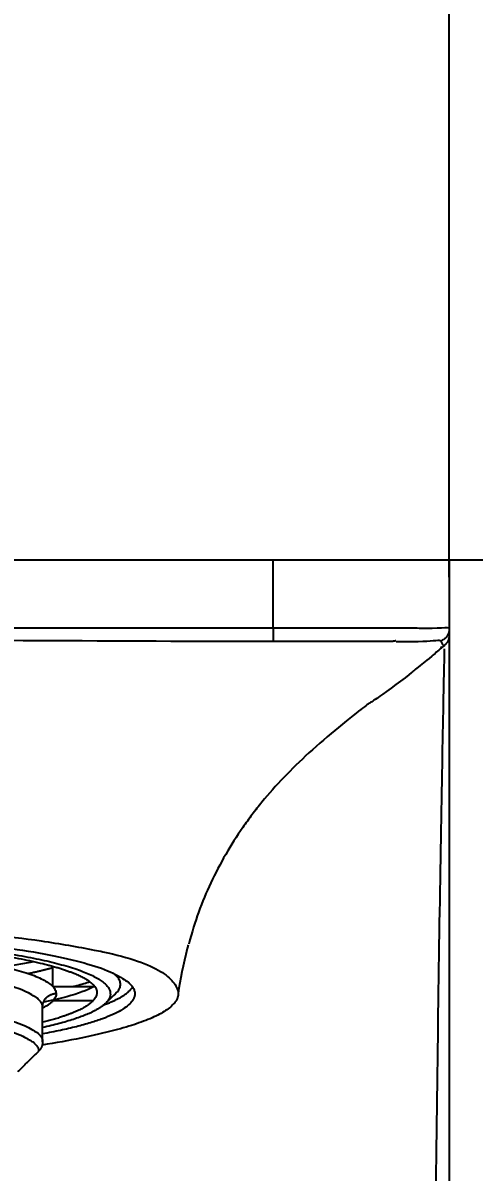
# Model space of a CAD drawing. Header units: millimetres. Extents: x 4812 to 5406, y -603 to -183.
# Drawn here: x 5131.86 to 5148.5, y -376.81 to -334.44 of the extents above; entities that cross this region are included whole.
import ezdxf

# ---------------------------------------------------------------- set-up
doc = ezdxf.new("R2010")
doc.units = ezdxf.units.MM
doc.header["$LTSCALE"] = 0.1
doc.layers.get('0').update_dxf_attribs({"lineweight": 13})
doc.layers.add('DIM', color=3, linetype='Continuous', lineweight=9)
doc.styles.get("Standard").update_dxf_attribs({"font": 'arial.ttf'})
doc.dimstyles.new('사본(2) ISO-25', dxfattribs={"dimtxt": 5, "dimasz": 5, "dimexe": 1.25, "dimexo": 0.625, "dimgap": 1.5, "dimtad": 1, "dimtih": 1, "dimtoh": 1, "dimdec": 1, "dimdsep": 46, "dimtxsty": 'Standard', "dimcen": 5, "dimclrd": 3, "dimclre": 3, "dimclrt": 4, "dimadec": 0, "dimazin": 0, "dimtfac": 1, "dimtdec": 1, "dimtmove": 0, "dimatfit": 3, "dimfxl": 1.25, "dimarcsym": 0})

# ---------------------------------------------------------------- blocks, each defined once
blk = doc.blocks.new('*D7')
at = {"layer": 'Defpoints', "color": 0, "transparency": 16777216}
for p in [(5123.587, -354.241), (5151.587, -496.741), (5181.587, -496.741)]:
    blk.add_point(p, dxfattribs=at)
at = {"layer": 'DIM', "color": 3, "lineweight": -2, "transparency": 16777216}
for p, q in [((5124.212, -354.241), (5182.837, -354.241)), ((5181.587, -359.241), (5181.587, -421.438)), ((5181.587, -491.741), (5181.587, -429.544)), ((5152.212, -496.741), (5182.837, -496.741))]:
    blk.add_line(p, q, dxfattribs=at)
at = {"layer": 'DIM', "color": 3, "transparency": 16777216}
for points in [[(5180.754, -359.241), (5182.42, -359.241), (5181.587, -354.241)], [(5180.754, -491.741), (5182.42, -491.741), (5181.587, -496.741)]]:
    blk.add_solid(points, dxfattribs=at)
at = {"layer": 'DIM', "color": 4, "transparency": 16777216, "insert": (5181.587, -425.491), "char_height": 5, "attachment_point": 5}
blk.add_mtext('142.5', dxfattribs=at)
blk = doc.blocks.new('*D15')
at = {"layer": 'Defpoints', "color": 0, "transparency": 16777216}
for p in [(5147.587, -324.241), (5099.587, -355.474), (5147.587, -355.503)]:
    blk.add_point(p, dxfattribs=at)
at = {"layer": 'DIM', "color": 3, "lineweight": -2, "transparency": 16777216}
for p, q in [((5099.587, -354.849), (5099.587, -322.991)), ((5147.587, -354.878), (5147.587, -322.991)), ((5104.587, -324.241), (5118.4, -324.241)), ((5142.587, -324.241), (5128.774, -324.241))]:
    blk.add_line(p, q, dxfattribs=at)
at = {"layer": 'DIM', "color": 3, "transparency": 16777216}
for points in [[(5104.587, -323.408), (5104.587, -325.074), (5099.587, -324.241)], [(5142.587, -323.408), (5142.587, -325.074), (5147.587, -324.241)]]:
    blk.add_solid(points, dxfattribs=at)
at = {"layer": 'DIM', "color": 4, "transparency": 16777216, "insert": (5123.587, -324.241), "char_height": 5, "attachment_point": 5}
blk.add_mtext('48', dxfattribs=at)

msp = doc.modelspace()

# ---------------------------------------------------------------- linework, layer by layer
at = {"lineweight": -3}
for p, q in [((5131.159, -369.24), (5132.27, -369.047)), ((5132.96, -369.968), (5132.96, -369.22)), ((5134.524, -369.984), (5132.975, -369.984)), ((5132.975, -370.488), (5134.426, -370.488))]:
    msp.add_line(p, q, dxfattribs=at)
for points, degree in [([(5106.087, -354.241), (5123.587, -354.241), (5141.087, -354.241)], 2), ([(5141.087, -356.741), (5141.087, -355.491), (5141.087, -354.241)], 2), ([(5147.587, -354.241), (5147.587, -355.503), (5147.587, -356.764)], 2), ([(5146.475, -356.75), (5147.197, -356.778), (5147.587, -356.68), (5147.587, -356.774)], 3), ([(5106.087, -356.741), (5123.587, -356.741), (5141.087, -356.741)], 2), ([(5145.878, -356.741), (5146.096, -356.741), (5146.296, -356.744), (5146.475, -356.75)], 3), ([(5147.587, -356.774), (5147.587, -356.874), (5147.587, -357.008), (5147.587, -357.008)], 3), ([(5123.587, -357.183), (5129.521, -357.184), (5135.354, -357.232), (5141.087, -357.24)], 3), ([(5141.087, -357.24), (5141.493, -357.241), (5141.898, -357.241), (5142.293, -357.241)], 3), ([(5142.293, -357.241), (5143.521, -357.241), (5144.666, -357.241), (5145.515, -357.24)], 3), ([(5145.633, -357.242), (5145.687, -357.243), (5145.741, -357.243), (5145.794, -357.243)], 3), ([(5145.794, -357.243), (5145.885, -357.247), (5145.974, -357.25), (5146.062, -357.251)], 3), ([(5146.062, -357.251), (5146.622, -357.25), (5146.987, -357.211), (5147.164, -357.204)], 3), ([(5147.164, -357.204), (5147.236, -357.201), (5147.274, -357.209), (5147.282, -357.233)], 3), ([(5147.409, -357.394), (5147.34, -357.44), (5147.291, -357.472), (5147.27, -357.486)], 3), ([(5147.282, -357.233), (5147.32, -357.337), (5147.36, -357.417), (5147.408, -357.392)], 3), ([(5147.314, -357.471), (5147.299, -357.483), (5147.29, -357.491), (5147.29, -357.491)], 3), ([(5123.586, -367.714), (5126.862, -367.714), (5130.066, -367.922), (5132.526, -368.286)], 3), ([(5132.526, -368.286), (5133.225, -368.389), (5133.88, -368.502), (5134.488, -368.622)], 3), ([(5137.924, -368.561), (5137.769, -369.159), (5137.662, -369.715), (5137.587, -370.216)], 3), ([(5137.957, -368.434), (5137.946, -368.477), (5137.935, -368.519), (5137.924, -368.561)], 3), ([(5134.488, -368.622), (5134.598, -368.643), (5134.705, -368.665), (5134.809, -368.687)], 3), ([(5134.809, -368.687), (5135.802, -368.9), (5136.507, -369.145), (5136.933, -369.409)], 3), ([(5136.933, -369.409), (5137.135, -369.533), (5137.285, -369.661), (5137.391, -369.789)], 3), ([(5137.391, -369.789), (5137.509, -369.931), (5137.579, -370.073), (5137.586, -370.216)], 3), ([(5135.313, -370.193), (5135.162, -370.34), (5135.034, -370.464), (5134.906, -370.588)], 3), ([(5135.986, -370.236), (5135.986, -370.236), (5135.986, -370.236)], 2), ([(5137.59, -370.237), (5137.587, -370.261), (5137.584, -370.284), (5137.581, -370.308)], 3), ([(5132.586, -372.002), (5132.586, -371.365), (5132.586, -370.728)], 2), ([(5135.247, -371.581), (5134.478, -371.782), (5133.577, -371.966), (5132.569, -372.128)], 3), ([(5131.671, -373.106), (5132.056, -372.728), (5132.44, -372.35)], 2)]:
    msp.add_open_spline(points, degree=degree, dxfattribs=at)
for points, weights in [([(5141.087, -354.241), (5147.587, -354.241), (5147.587, -354.241)], [1, 0.707106781187, 1]), ([(5141.087, -356.741), (5143.946, -356.741), (5145.878, -356.741)], [1, 0.91534854214, 1]), ([(5141.087, -356.741), (5141.087, -357.215), (5141.087, -357.24)], [1, 0.725615669333, 1]), ([(5147.587, -356.774), (5147.587, -357.104), (5147.282, -357.233)], [1, 0.833645865306, 1]), ([(5147.587, -357.008), (5147.587, -357.242), (5147.408, -357.392)], [1, 0.906363078251, 1]), ([(5145.623, -357.217), (5145.57, -357.24), (5145.515, -357.24)], [0.907263240442, 0.941971718899, 1]), ([(5123.586, -368.083), (5135.986, -368.083), (5135.986, -370.236)], [1, 0.707106781187, 1]), ([(5129.124, -368.576), (5132.368, -368.902), (5133.799, -369.503)], [1.06890033258, 0.979082317284, 1]), ([(5132.586, -370.719), (5132.533, -369.166), (5123.586, -369.166)], [1, 0.708754673938, 0.998786574753]), ([(5131.271, -369.266), (5134.158, -369.956), (5132.586, -370.764)], [1.13378942778, 0.952541469689, 1.01414785645]), ([(5132.049, -369.487), (5132.55, -369.382), (5132.96, -369.266)], [1.00689441071, 0.996156601364, 0.990538452559]), ([(5133.799, -369.503), (5134.328, -369.726), (5134.515, -369.971)], [1, 0.992214906122, 1]), ([(5135.986, -370.236), (5135.986, -371.094), (5132.586, -371.717)], [1, 0.858292677058, 0.853706762776]), ([(5134.515, -369.971), (5134.838, -370.462), (5133.745, -370.919)], [1.03314229874, 0.983942215531, 1]), ([(5134.838, -370.648), (5135.677, -370.334), (5135.905, -369.99)], [0.880502933492, 0.906420509196, 0.95726321008]), ([(5137.586, -370.216), (5137.621, -370.961), (5135.247, -371.581)], [1.00122119939, 0.95670957843, 1]), ([(5123.586, -370.439), (5132.533, -370.439), (5132.586, -371.992)], [0.998786574753, 0.708754673939, 1]), ([(5134.906, -370.588), (5134.394, -371.084), (5132.586, -371.479)], [1, 0.956480647325, 0.97319056208]), ([(5123.586, -370.812), (5132.388, -370.812), (5132.439, -372.341)], [1, 0.709185074532, 1]), ([(5133.745, -370.919), (5133.281, -371.113), (5132.586, -371.285)], [1, 0.99317642167, 0.99831324308]), ([(5132.586, -372.002), (5132.586, -372.206), (5132.44, -372.35)], [1, 0.923879532409, 1])]:
    msp.add_rational_spline(points, weights, degree=2, dxfattribs=at)
for points, knots in [([(5147.587, -357.008), (5147.587, -357.008), (5147.587, -357.736), (5147.587, -360.197), (5147.587, -361.886), (5147.587, -367.794), (5147.587, -372.66), (5147.587, -377.673)], [0, 0, 0, 0, 7.563588, 7.563588, 15.127177, 15.127177, 30.254354, 30.254354, 30.254354, 30.254354]), ([(5147.301, -357.483), (5147.176, -357.589), (5147.036, -357.707), (5146.94, -357.788), (5146.643, -358.035), (5146.627, -358.046), (5146.348, -358.272), (5146.298, -358.312), (5146.247, -358.354), (5146.195, -358.395), (5145.986, -358.562), (5145.25, -359.118), (5145.03, -359.267), (5144.861, -359.381), (5144.723, -359.47), (5144.682, -359.497), (5144.646, -359.521), (5144.6, -359.551), (5144.568, -359.573)], [17.404785, 17.404785, 17.404785, 17.404785, 17.965235, 17.965235, 17.965235, 18.91294, 18.91294, 18.91294, 19.114061, 19.114061, 19.114061, 20.597582, 20.597582, 20.597582, 21.239282, 21.239282, 21.239282, 21.896337, 21.896337, 21.896337, 21.896337]), ([(5147.405, -357.518), (5147.4, -357.776), (5147.386, -358.42), (5147.343, -360.565), (5147.312, -362.23), (5147.211, -368.028), (5147.143, -372.78), (5147.087, -377.673)], [1.796895, 1.796895, 1.796895, 1.796895, 7.38641, 7.38641, 14.772819, 14.772819, 29.545639, 29.545639, 29.545639, 29.545639]), ([(5144.567, -359.572), (5144.552, -359.584), (5144.488, -359.631), (5144.385, -359.71), (5144.236, -359.825), (5143.914, -360.075), (5143.503, -360.412), (5143.142, -360.708), (5142.747, -361.048), (5142.41, -361.356), (5142.087, -361.652), (5141.768, -361.963), (5141.485, -362.26), (5141.2, -362.558), (5140.927, -362.864), (5140.679, -363.167), (5140.553, -363.32), (5140.431, -363.474), (5140.314, -363.63), (5140.195, -363.786), (5140.081, -363.944), (5139.969, -364.104), (5139.748, -364.423), (5139.537, -364.755), (5139.339, -365.096), (5139.139, -365.442), (5138.954, -365.796), (5138.789, -366.146), (5138.617, -366.513), (5138.488, -366.818), (5138.333, -367.242), (5138.218, -367.556), (5138.093, -367.972), (5137.977, -368.409)], [23.792311, 23.792311, 23.792311, 23.792311, 24.994006, 24.994006, 24.994006, 26.582298, 26.582298, 26.582298, 28.047463, 28.047463, 28.047463, 29.417999, 29.417999, 29.417999, 30.781641, 30.781641, 30.781641, 31.46587, 31.46587, 31.46587, 32.150591, 32.150591, 32.150591, 33.519175, 33.519175, 33.519175, 34.894437, 34.894437, 34.894437, 36.291862, 36.291862, 36.291862, 37.573764, 37.573764, 37.573764, 37.573764]), ([(5134.339, -369.8), (5134.186, -369.849), (5133.976, -369.91), (5133.745, -369.968), (5133.695, -369.981)], [5.53706, 5.53706, 5.53706, 5.53706, 6.57181, 6.848649, 6.848649, 6.848649, 6.848649]), ([(5135.313, -370.193), (5135.356, -370.148), (5135.423, -370.058), (5135.466, -369.922), (5135.452, -369.787), (5135.382, -369.652), (5135.284, -369.55), (5135.214, -369.493), (5135.197, -369.48)], [12.345192, 12.345192, 12.345192, 12.345192, 13.168205, 13.991217, 14.81423, 15.637243, 16.460256, 16.699473, 16.699473, 16.699473, 16.699473]), ([(5134.462, -369.984), (5134.223, -370.109), (5133.787, -370.269), (5133.077, -370.451), (5132.774, -370.518), (5132.616, -370.55)], [-138.632838, -138.632838, -138.632838, -138.632838, -136.137533, -135.350611, -134.572819, -134.572819, -134.572819, -134.572819])]:
    msp.add_open_spline(points, degree=3, knots=knots, dxfattribs=at)
for points, weights, knots in [([(5123.586, -368.239), (5128.958, -368.239), (5132.406, -368.954), (5135.853, -369.67), (5134.906, -370.588)], [1, 0.906019842421, 1, 0.906019842421, 1], [0, 0, 0, 10.051276, 10.051276, 20.102552, 20.102552, 20.102552]), ([(5132.586, -370.728), (5132.586, -370.705), (5132.608, -370.408), (5132.964, -370.226), (5133.086, -370.226)], [1, 0.988127743512, 0.804221324853, 0.90857366788, 1], [1.5610228, 1.5610228, 1.5610228, 1.6113951, 2.1110332, 2.3561945, 2.3561945, 2.3561945])]:
    msp.add_rational_spline(points, weights, degree=2, knots=knots, dxfattribs=at)

# ---------------------------------------------------------------- dimensions: what is measured, and where the dimension line sits
at = {"layer": 'DIM'}
dim = msp.add_linear_dim(base=(5147.587, -324.241), p1=(5099.587, -355.474), p2=(5147.587, -355.503), dimstyle='사본(2) ISO-25', override={"dimtad": 0}, dxfattribs=at)
dim.commit()
dim.dimension.update_dxf_attribs({"geometry": '*D15', "text_midpoint": (5123.587, -324.241)})
dim = msp.add_linear_dim(base=(5181.587, -496.741), p1=(5123.587, -354.241), p2=(5151.587, -496.741), angle=90, dimstyle='사본(2) ISO-25', dxfattribs=at)
dim.commit()
dim.dimension.update_dxf_attribs({"geometry": '*D7', "text_midpoint": (5181.587, -425.491)})

doc.saveas('drawing.dxf')
